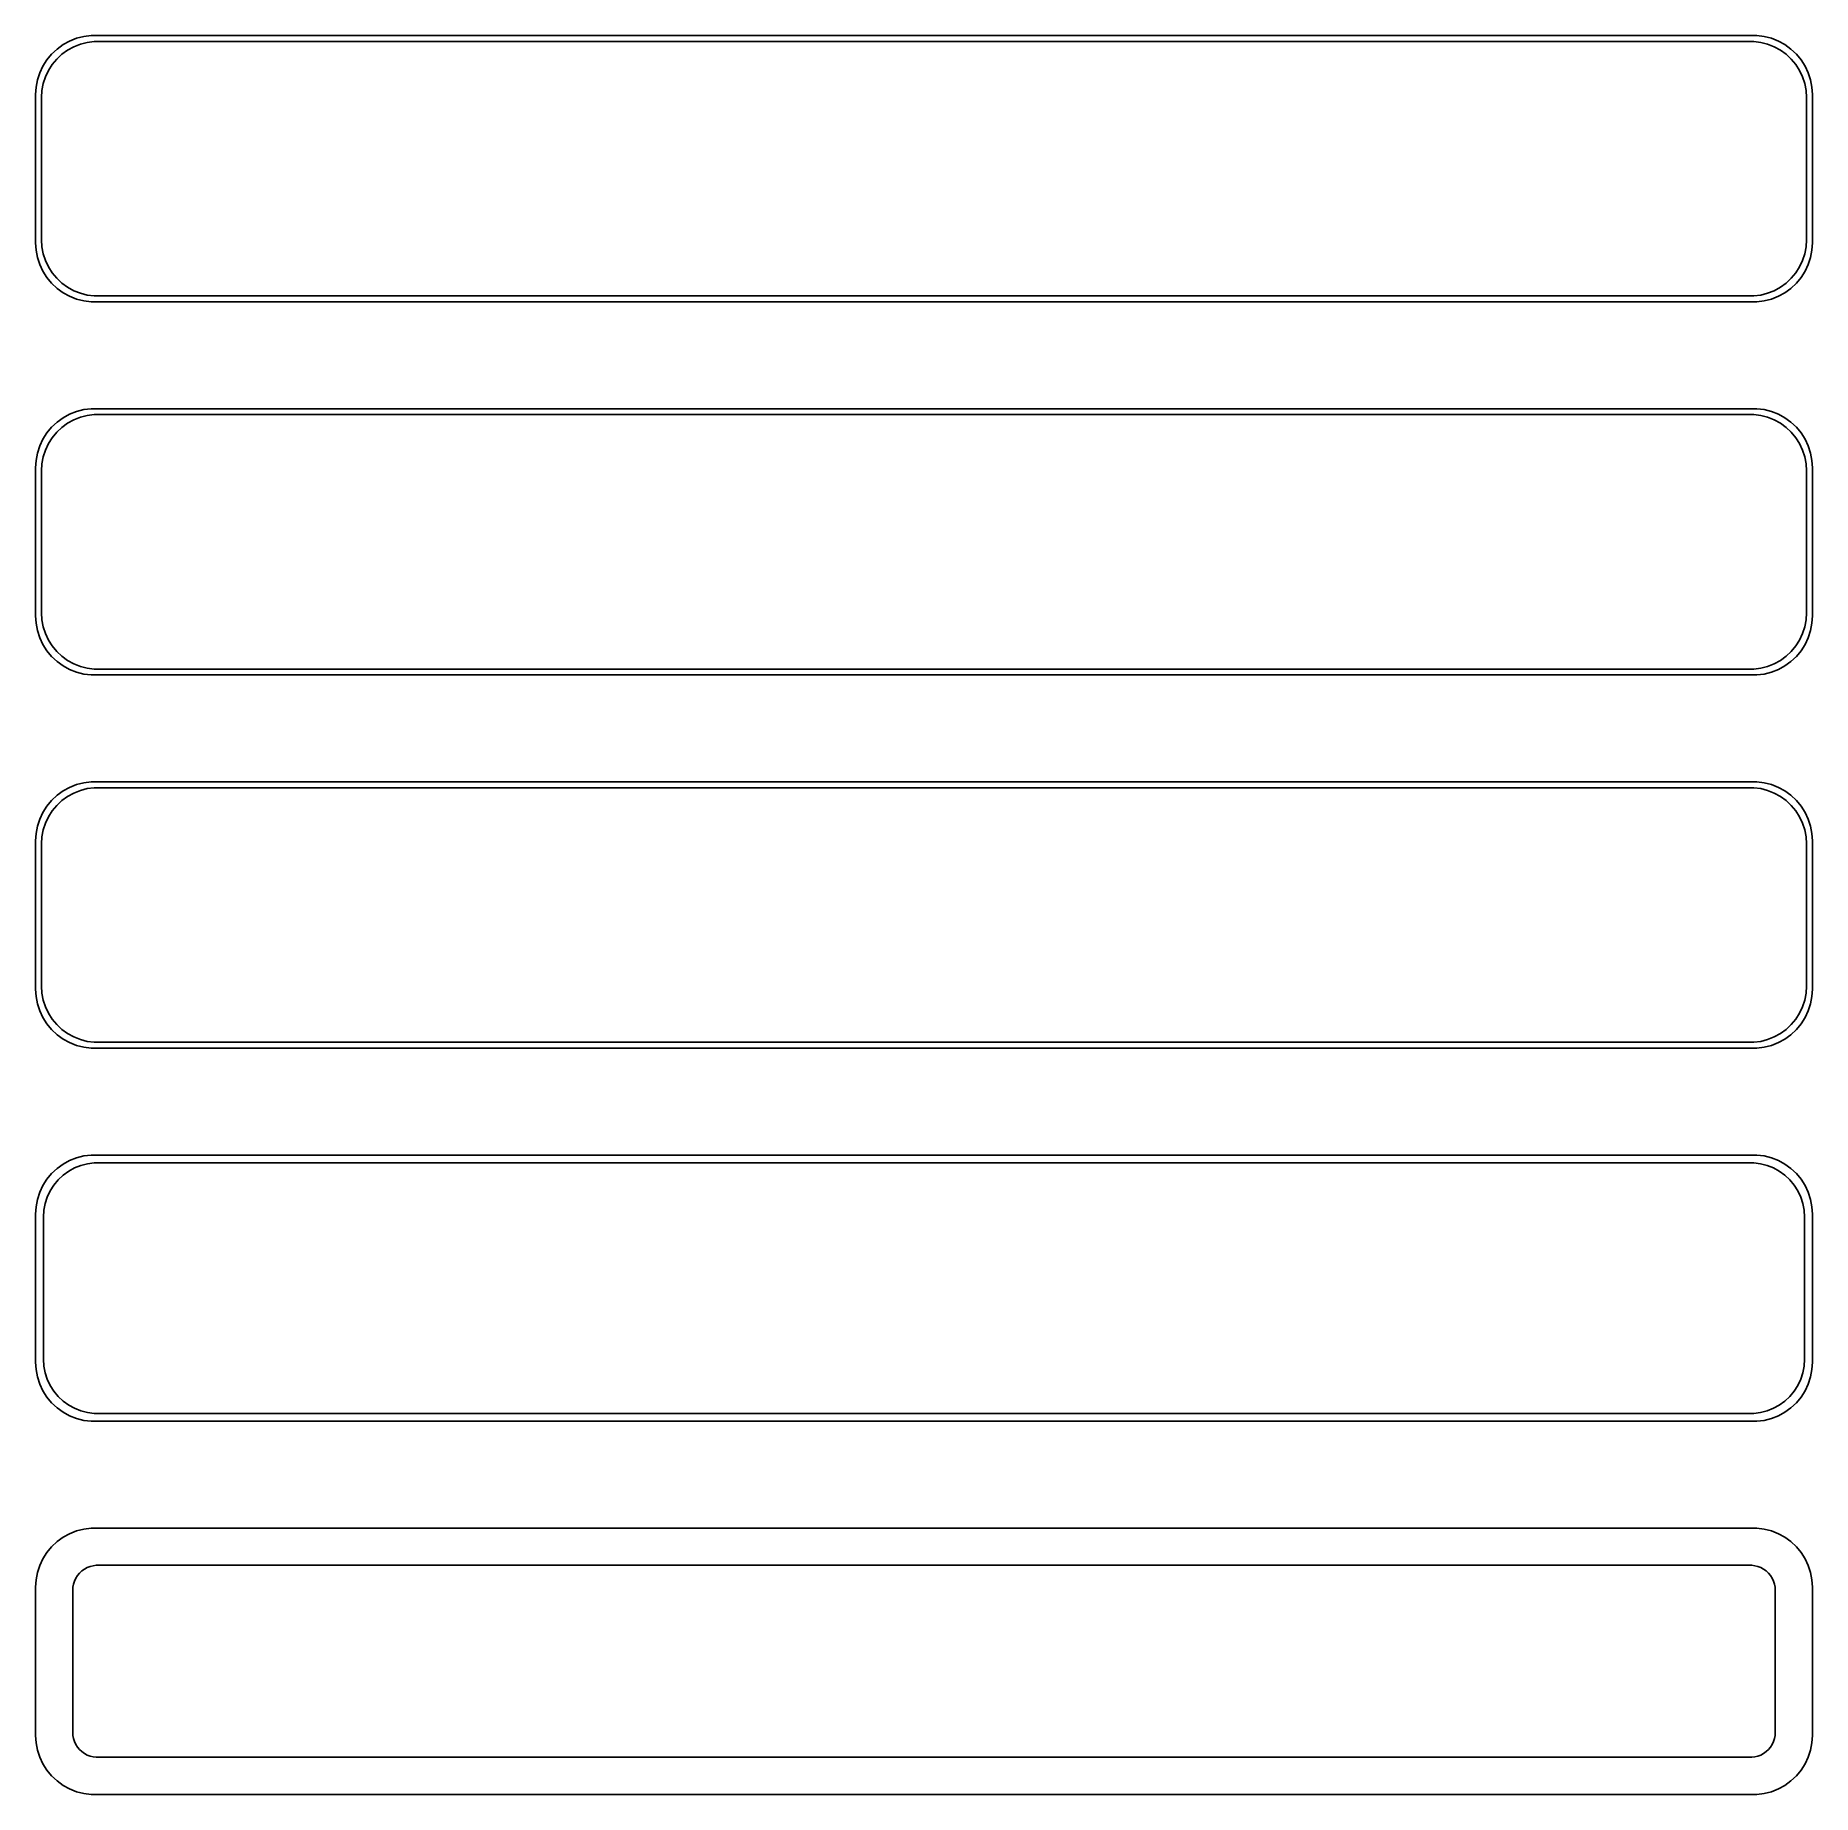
# Model space of a CAD drawing. Header units: metres. Extents: x -75 to 75, y 146 to 295.
import ezdxf

# ---------------------------------------------------------------- set-up
doc = ezdxf.new("R2010")
doc.units = ezdxf.units.M

msp = doc.modelspace()

# ---------------------------------------------------------------- linework, layer by layer
for p, q in [((-72.1289, 294.274), (-72.6791, 293.972)), ((-71.5451, 294.505), (-72.1289, 294.274)), ((-71.7724, 293.798), (-71.2178, 294.018)), ((-70.9369, 294.661), (-71.5451, 294.505)), ((-71.2178, 294.018), (-70.6401, 294.166)), ((-70.3139, 294.74), (-70.9369, 294.661)), ((-70.6401, 294.166), (-70.0482, 294.241)), ((70.3139, 294.74), (-70.3139, 294.74)), ((-70.0482, 294.241), (70.0482, 294.241)), ((70.0482, 294.241), (70.6401, 294.166)), ((70.9369, 294.661), (70.3139, 294.74)), ((70.6401, 294.166), (71.2178, 294.018)), ((71.5451, 294.505), (70.9369, 294.661)), ((71.2178, 294.018), (71.7724, 293.798)), ((72.1289, 294.274), (71.5451, 294.505)), ((72.6791, 293.972), (72.1289, 294.274)), ((-74.0451, 292.689), (-74.3815, 292.159)), ((-73.6448, 293.173), (-74.0451, 292.689)), ((-73.1871, 293.603), (-73.6448, 293.173)), ((-73.5928, 292.292), (-73.2126, 292.752)), ((-73.2126, 292.752), (-72.7778, 293.16)), ((-72.6791, 293.972), (-73.1871, 293.603)), ((-72.7778, 293.16), (-72.2952, 293.511)), ((-72.2952, 293.511), (-71.7724, 293.798)), ((71.7724, 293.798), (72.2952, 293.511)), ((72.2952, 293.511), (72.7778, 293.16)), ((73.1871, 293.603), (72.6791, 293.972)), ((72.7778, 293.16), (73.2126, 292.752)), ((73.6448, 293.173), (73.1871, 293.603)), ((73.2126, 292.752), (73.5928, 292.292)), ((74.0451, 292.689), (73.6448, 293.173)), ((74.3815, 292.159), (74.0451, 292.689)), ((-74.6489, 291.591), (-74.8429, 290.993)), ((-74.3815, 292.159), (-74.6489, 291.591)), ((-74.3508, 290.681), (-74.1664, 291.249)), ((-74.1664, 291.249), (-73.9125, 291.788)), ((-73.9125, 291.788), (-73.5928, 292.292)), ((73.5928, 292.292), (73.9125, 291.788)), ((73.9125, 291.788), (74.1664, 291.249)), ((74.1664, 291.249), (74.3508, 290.681)), ((74.6489, 291.591), (74.3815, 292.159)), ((74.8429, 290.993), (74.6489, 291.591)), ((-74.9606, 290.377), (-75, 289.75)), ((-75, 289.75), (-75, 277.25)), ((-74.8429, 290.993), (-74.9606, 290.377)), ((-74.5, 289.5), (-74.4625, 290.095)), ((-74.5, 277.5), (-74.5, 289.5)), ((-74.4625, 290.095), (-74.3508, 290.681)), ((74.3508, 290.681), (74.4625, 290.095)), ((74.4625, 290.095), (74.5, 289.5)), ((74.5, 289.5), (74.5, 277.5)), ((74.9606, 290.377), (74.8429, 290.993)), ((75, 289.75), (74.9606, 290.377)), ((75, 277.25), (75, 289.75)), ((-74.4625, 276.905), (-74.5, 277.5)), ((74.5, 277.5), (74.4625, 276.905)), ((-75, 277.25), (-74.9606, 276.623)), ((-74.9606, 276.623), (-74.8429, 276.007)), ((-74.8429, 276.007), (-74.6489, 275.409)), ((-74.3508, 276.319), (-74.4625, 276.905)), ((-74.1664, 275.751), (-74.3508, 276.319)), ((74.3508, 276.319), (74.1664, 275.751)), ((74.4625, 276.905), (74.3508, 276.319)), ((74.6489, 275.409), (74.8429, 276.007)), ((74.8429, 276.007), (74.9606, 276.623)), ((74.9606, 276.623), (75, 277.25)), ((-74.6489, 275.409), (-74.3815, 274.841)), ((-74.3815, 274.841), (-74.0451, 274.311)), ((-73.9125, 275.212), (-74.1664, 275.751)), ((-73.5928, 274.708), (-73.9125, 275.212)), ((-73.2126, 274.248), (-73.5928, 274.708)), ((73.5928, 274.708), (73.2126, 274.248)), ((73.9125, 275.212), (73.5928, 274.708)), ((74.1664, 275.751), (73.9125, 275.212)), ((74.0451, 274.311), (74.3815, 274.841)), ((74.3815, 274.841), (74.6489, 275.409)), ((-74.0451, 274.311), (-73.6448, 273.827)), ((-73.6448, 273.827), (-73.1871, 273.397)), ((-72.7778, 273.84), (-73.2126, 274.248)), ((-73.1871, 273.397), (-72.6791, 273.028)), ((-72.2952, 273.489), (-72.7778, 273.84)), ((-72.6791, 273.028), (-72.1289, 272.726)), ((-71.7724, 273.202), (-72.2952, 273.489)), ((-71.2178, 272.982), (-71.7724, 273.202)), ((71.7724, 273.202), (71.2178, 272.982)), ((72.2952, 273.489), (71.7724, 273.202)), ((72.1289, 272.726), (72.6791, 273.028)), ((72.7778, 273.84), (72.2952, 273.489)), ((72.6791, 273.028), (73.1871, 273.397)), ((73.2126, 274.248), (72.7778, 273.84)), ((73.1871, 273.397), (73.6448, 273.827)), ((73.6448, 273.827), (74.0451, 274.311)), ((-72.1289, 272.726), (-71.5451, 272.495)), ((-71.5451, 272.495), (-70.9369, 272.339)), ((-70.6401, 272.834), (-71.2178, 272.982)), ((-70.9369, 272.339), (-70.3139, 272.26)), ((-70.0482, 272.759), (-70.6401, 272.834)), ((-70.3139, 272.26), (70.3139, 272.26)), ((70.0482, 272.759), (-70.0482, 272.759)), ((70.6401, 272.834), (70.0482, 272.759)), ((70.3139, 272.26), (70.9369, 272.339)), ((71.2178, 272.982), (70.6401, 272.834)), ((70.9369, 272.339), (71.5451, 272.495)), ((71.5451, 272.495), (72.1289, 272.726)), ((-72.1289, 262.774), (-72.6791, 262.472)), ((-71.5451, 263.005), (-72.1289, 262.774)), ((-71.7724, 262.298), (-71.2178, 262.518)), ((-70.9369, 263.161), (-71.5451, 263.005)), ((-71.2178, 262.518), (-70.6401, 262.666)), ((-70.3139, 263.24), (-70.9369, 263.161)), ((-70.6401, 262.666), (-70.0482, 262.741)), ((70.3139, 263.24), (-70.3139, 263.24)), ((-70.0482, 262.741), (70.0482, 262.741)), ((70.0482, 262.741), (70.6401, 262.666)), ((70.9369, 263.161), (70.3139, 263.24)), ((70.6401, 262.666), (71.2178, 262.518)), ((71.5451, 263.005), (70.9369, 263.161)), ((71.2178, 262.518), (71.7724, 262.298)), ((72.1289, 262.774), (71.5451, 263.005)), ((72.6791, 262.472), (72.1289, 262.774)), ((-74.0451, 261.189), (-74.3815, 260.659)), ((-73.6448, 261.673), (-74.0451, 261.189)), ((-73.1871, 262.103), (-73.6448, 261.673)), ((-73.5928, 260.792), (-73.2126, 261.252)), ((-73.2126, 261.252), (-72.7778, 261.66)), ((-72.6791, 262.472), (-73.1871, 262.103)), ((-72.7778, 261.66), (-72.2952, 262.011)), ((-72.2952, 262.011), (-71.7724, 262.298)), ((71.7724, 262.298), (72.2952, 262.011)), ((72.2952, 262.011), (72.7778, 261.66)), ((73.1871, 262.103), (72.6791, 262.472)), ((72.7778, 261.66), (73.2126, 261.252)), ((73.6448, 261.673), (73.1871, 262.103)), ((73.2126, 261.252), (73.5928, 260.792)), ((74.0451, 261.189), (73.6448, 261.673)), ((74.3815, 260.659), (74.0451, 261.189)), ((-74.6489, 260.091), (-74.8429, 259.493)), ((-74.3815, 260.659), (-74.6489, 260.091)), ((-74.3508, 259.181), (-74.1664, 259.749)), ((-74.1664, 259.749), (-73.9125, 260.288)), ((-73.9125, 260.288), (-73.5928, 260.792)), ((73.5928, 260.792), (73.9125, 260.288)), ((73.9125, 260.288), (74.1664, 259.749)), ((74.1664, 259.749), (74.3508, 259.181)), ((74.6489, 260.091), (74.3815, 260.659)), ((74.8429, 259.493), (74.6489, 260.091)), ((-74.9606, 258.877), (-75, 258.25)), ((-75, 258.25), (-75, 245.75)), ((-74.8429, 259.493), (-74.9606, 258.877)), ((-74.5, 258), (-74.4625, 258.595)), ((-74.5, 246), (-74.5, 258)), ((-74.4625, 258.595), (-74.3508, 259.181)), ((74.3508, 259.181), (74.4625, 258.595)), ((74.4625, 258.595), (74.5, 258)), ((74.5, 258), (74.5, 246)), ((74.9606, 258.877), (74.8429, 259.493)), ((75, 258.25), (74.9606, 258.877)), ((75, 245.75), (75, 258.25)), ((-74.4625, 245.405), (-74.5, 246)), ((74.5, 246), (74.4625, 245.405)), ((-75, 245.75), (-74.9606, 245.123)), ((-74.9606, 245.123), (-74.8429, 244.507)), ((-74.8429, 244.507), (-74.6489, 243.909)), ((-74.3508, 244.819), (-74.4625, 245.405)), ((-74.1664, 244.251), (-74.3508, 244.819)), ((74.3508, 244.819), (74.1664, 244.251)), ((74.4625, 245.405), (74.3508, 244.819)), ((74.6489, 243.909), (74.8429, 244.507)), ((74.8429, 244.507), (74.9606, 245.123)), ((74.9606, 245.123), (75, 245.75)), ((-74.6489, 243.909), (-74.3815, 243.341)), ((-74.3815, 243.341), (-74.0451, 242.811)), ((-73.9125, 243.712), (-74.1664, 244.251)), ((-73.5928, 243.208), (-73.9125, 243.712)), ((-73.2126, 242.748), (-73.5928, 243.208)), ((73.5928, 243.208), (73.2126, 242.748)), ((73.9125, 243.712), (73.5928, 243.208)), ((74.1664, 244.251), (73.9125, 243.712)), ((74.0451, 242.811), (74.3815, 243.341)), ((74.3815, 243.341), (74.6489, 243.909)), ((-74.0451, 242.811), (-73.6448, 242.327)), ((-73.6448, 242.327), (-73.1871, 241.897)), ((-72.7778, 242.34), (-73.2126, 242.748)), ((-73.1871, 241.897), (-72.6791, 241.528)), ((-72.2952, 241.989), (-72.7778, 242.34)), ((-72.6791, 241.528), (-72.1289, 241.226)), ((-71.7724, 241.702), (-72.2952, 241.989)), ((-71.2178, 241.482), (-71.7724, 241.702)), ((71.7724, 241.702), (71.2178, 241.482)), ((72.2952, 241.989), (71.7724, 241.702)), ((72.1289, 241.226), (72.6791, 241.528)), ((72.7778, 242.34), (72.2952, 241.989)), ((72.6791, 241.528), (73.1871, 241.897)), ((73.2126, 242.748), (72.7778, 242.34)), ((73.1871, 241.897), (73.6448, 242.327)), ((73.6448, 242.327), (74.0451, 242.811)), ((-72.1289, 241.226), (-71.5451, 240.995)), ((-71.5451, 240.995), (-70.9369, 240.839)), ((-70.6401, 241.334), (-71.2178, 241.482)), ((-70.9369, 240.839), (-70.3139, 240.76)), ((-70.0482, 241.259), (-70.6401, 241.334)), ((-70.3139, 240.76), (70.3139, 240.76)), ((70.0482, 241.259), (-70.0482, 241.259)), ((70.6401, 241.334), (70.0482, 241.259)), ((70.3139, 240.76), (70.9369, 240.839)), ((71.2178, 241.482), (70.6401, 241.334)), ((70.9369, 240.839), (71.5451, 240.995)), ((71.5451, 240.995), (72.1289, 241.226)), ((-72.1289, 231.274), (-72.6791, 230.972)), ((-71.5451, 231.505), (-72.1289, 231.274)), ((-71.7724, 230.798), (-71.2178, 231.018)), ((-70.9369, 231.661), (-71.5451, 231.505)), ((-71.2178, 231.018), (-70.6401, 231.166)), ((-70.3139, 231.74), (-70.9369, 231.661)), ((-70.6401, 231.166), (-70.0482, 231.241)), ((70.3139, 231.74), (-70.3139, 231.74)), ((-70.0482, 231.241), (70.0482, 231.241)), ((70.0482, 231.241), (70.6401, 231.166)), ((70.9369, 231.661), (70.3139, 231.74)), ((70.6401, 231.166), (71.2178, 231.018)), ((71.5451, 231.505), (70.9369, 231.661)), ((71.2178, 231.018), (71.7724, 230.798)), ((72.1289, 231.274), (71.5451, 231.505)), ((72.6791, 230.972), (72.1289, 231.274)), ((-74.0451, 229.689), (-74.3815, 229.159)), ((-73.6448, 230.173), (-74.0451, 229.689)), ((-73.1871, 230.603), (-73.6448, 230.173)), ((-73.5928, 229.292), (-73.2126, 229.752)), ((-73.2126, 229.752), (-72.7778, 230.16)), ((-72.6791, 230.972), (-73.1871, 230.603)), ((-72.7778, 230.16), (-72.2952, 230.511)), ((-72.2952, 230.511), (-71.7724, 230.798)), ((71.7724, 230.798), (72.2952, 230.511)), ((72.2952, 230.511), (72.7778, 230.16)), ((73.1871, 230.603), (72.6791, 230.972)), ((72.7778, 230.16), (73.2126, 229.752)), ((73.6448, 230.173), (73.1871, 230.603)), ((73.2126, 229.752), (73.5928, 229.292)), ((74.0451, 229.689), (73.6448, 230.173)), ((74.3815, 229.159), (74.0451, 229.689)), ((-74.6489, 228.591), (-74.8429, 227.993)), ((-74.3815, 229.159), (-74.6489, 228.591)), ((-74.3508, 227.681), (-74.1664, 228.249)), ((-74.1664, 228.249), (-73.9125, 228.788)), ((-73.9125, 228.788), (-73.5928, 229.292)), ((73.5928, 229.292), (73.9125, 228.788)), ((73.9125, 228.788), (74.1664, 228.249)), ((74.1664, 228.249), (74.3508, 227.681)), ((74.6489, 228.591), (74.3815, 229.159)), ((74.8429, 227.993), (74.6489, 228.591)), ((-74.9606, 227.377), (-75, 226.75)), ((-75, 226.75), (-75, 214.25)), ((-74.8429, 227.993), (-74.9606, 227.377)), ((-74.5, 226.5), (-74.4625, 227.095)), ((-74.5, 214.5), (-74.5, 226.5)), ((-74.4625, 227.095), (-74.3508, 227.681)), ((74.3508, 227.681), (74.4625, 227.095)), ((74.4625, 227.095), (74.5, 226.5)), ((74.5, 226.5), (74.5, 214.5)), ((74.9606, 227.377), (74.8429, 227.993)), ((75, 226.75), (74.9606, 227.377)), ((75, 214.25), (75, 226.75)), ((-74.4625, 213.905), (-74.5, 214.5)), ((74.5, 214.5), (74.4625, 213.905)), ((-75, 214.25), (-74.9606, 213.623)), ((-74.9606, 213.623), (-74.8429, 213.007)), ((-74.8429, 213.007), (-74.6489, 212.409)), ((-74.3508, 213.319), (-74.4625, 213.905)), ((-74.1664, 212.751), (-74.3508, 213.319)), ((74.3508, 213.319), (74.1664, 212.751)), ((74.4625, 213.905), (74.3508, 213.319)), ((74.6489, 212.409), (74.8429, 213.007)), ((74.8429, 213.007), (74.9606, 213.623)), ((74.9606, 213.623), (75, 214.25)), ((-74.6489, 212.409), (-74.3815, 211.841)), ((-74.3815, 211.841), (-74.0451, 211.311)), ((-73.9125, 212.212), (-74.1664, 212.751)), ((-73.5928, 211.708), (-73.9125, 212.212)), ((-73.2126, 211.248), (-73.5928, 211.708)), ((73.5928, 211.708), (73.2126, 211.248)), ((73.9125, 212.212), (73.5928, 211.708)), ((74.1664, 212.751), (73.9125, 212.212)), ((74.0451, 211.311), (74.3815, 211.841)), ((74.3815, 211.841), (74.6489, 212.409)), ((-74.0451, 211.311), (-73.6448, 210.827)), ((-73.6448, 210.827), (-73.1871, 210.397)), ((-72.7778, 210.84), (-73.2126, 211.248)), ((-73.1871, 210.397), (-72.6791, 210.028)), ((-72.2952, 210.489), (-72.7778, 210.84)), ((-72.6791, 210.028), (-72.1289, 209.726)), ((-71.7724, 210.202), (-72.2952, 210.489)), ((-71.2178, 209.982), (-71.7724, 210.202)), ((71.7724, 210.202), (71.2178, 209.982)), ((72.2952, 210.489), (71.7724, 210.202)), ((72.1289, 209.726), (72.6791, 210.028)), ((72.7778, 210.84), (72.2952, 210.489)), ((72.6791, 210.028), (73.1871, 210.397)), ((73.2126, 211.248), (72.7778, 210.84)), ((73.1871, 210.397), (73.6448, 210.827)), ((73.6448, 210.827), (74.0451, 211.311)), ((-72.1289, 209.726), (-71.5451, 209.495)), ((-71.5451, 209.495), (-70.9369, 209.339)), ((-70.6401, 209.834), (-71.2178, 209.982)), ((-70.9369, 209.339), (-70.3139, 209.26)), ((-70.0482, 209.759), (-70.6401, 209.834)), ((-70.3139, 209.26), (70.3139, 209.26)), ((70.0482, 209.759), (-70.0482, 209.759)), ((70.6401, 209.834), (70.0482, 209.759)), ((70.3139, 209.26), (70.9369, 209.339)), ((71.2178, 209.982), (70.6401, 209.834)), ((70.9369, 209.339), (71.5451, 209.495)), ((71.5451, 209.495), (72.1289, 209.726)), ((-72.1289, 199.774), (-72.6791, 199.472)), ((-71.5451, 200.005), (-72.1289, 199.774)), ((-70.9369, 200.161), (-71.5451, 200.005)), ((-70.3139, 200.24), (-70.9369, 200.161)), ((-70.6079, 199.497), (-70.0375, 199.569)), ((70.3139, 200.24), (-70.3139, 200.24)), ((-70.0375, 199.569), (70.0375, 199.569)), ((70.0375, 199.569), (70.6079, 199.497)), ((70.9369, 200.161), (70.3139, 200.24)), ((71.5451, 200.005), (70.9369, 200.161)), ((72.1289, 199.774), (71.5451, 200.005)), ((72.6791, 199.472), (72.1289, 199.774)), ((-74.0451, 198.189), (-74.3815, 197.659)), ((-73.6448, 198.673), (-74.0451, 198.189)), ((-73.1871, 199.103), (-73.6448, 198.673)), ((-73.454, 197.691), (-73.0875, 198.134)), ((-72.6791, 199.472), (-73.1871, 199.103)), ((-73.0875, 198.134), (-72.6684, 198.528)), ((-72.6684, 198.528), (-72.2032, 198.866)), ((-72.2032, 198.866), (-71.6994, 199.143)), ((-71.6994, 199.143), (-71.1648, 199.354)), ((-71.1648, 199.354), (-70.6079, 199.497)), ((70.6079, 199.497), (71.1648, 199.354)), ((71.1648, 199.354), (71.6994, 199.143)), ((71.6994, 199.143), (72.2032, 198.866)), ((72.2032, 198.866), (72.6684, 198.528)), ((72.6684, 198.528), (73.0875, 198.134)), ((73.1871, 199.103), (72.6791, 199.472)), ((73.0875, 198.134), (73.454, 197.691)), ((73.6448, 198.673), (73.1871, 199.103)), ((74.0451, 198.189), (73.6448, 198.673)), ((74.3815, 197.659), (74.0451, 198.189)), ((-74.6489, 197.091), (-74.8429, 196.493)), ((-74.3815, 197.659), (-74.6489, 197.091)), ((-74.1846, 196.139), (-74.0069, 196.685)), ((-74.0069, 196.685), (-73.7621, 197.206)), ((-73.7621, 197.206), (-73.454, 197.691)), ((73.454, 197.691), (73.7621, 197.206)), ((73.7621, 197.206), (74.0069, 196.685)), ((74.0069, 196.685), (74.1846, 196.139)), ((74.6489, 197.091), (74.3815, 197.659)), ((74.8429, 196.493), (74.6489, 197.091)), ((-74.9606, 195.877), (-75, 195.25)), ((-75, 195.25), (-75, 182.75)), ((-74.8429, 196.493), (-74.9606, 195.877)), ((-74.3284, 195), (-74.2923, 195.574)), ((-74.3284, 183), (-74.3284, 195)), ((-74.2923, 195.574), (-74.1846, 196.139)), ((74.1846, 196.139), (74.2923, 195.574)), ((74.2923, 195.574), (74.3284, 195)), ((74.3284, 195), (74.3284, 183)), ((74.9606, 195.877), (74.8429, 196.493)), ((75, 195.25), (74.9606, 195.877)), ((75, 182.75), (75, 195.25)), ((-74.2923, 182.426), (-74.3284, 183)), ((74.3284, 183), (74.2923, 182.426)), ((-75, 182.75), (-74.9606, 182.123)), ((-74.9606, 182.123), (-74.8429, 181.507)), ((-74.8429, 181.507), (-74.6489, 180.909)), ((-74.1846, 181.861), (-74.2923, 182.426)), ((-74.0069, 181.315), (-74.1846, 181.861)), ((74.1846, 181.861), (74.0069, 181.315)), ((74.2923, 182.426), (74.1846, 181.861)), ((74.6489, 180.909), (74.8429, 181.507)), ((74.8429, 181.507), (74.9606, 182.123)), ((74.9606, 182.123), (75, 182.75)), ((-74.6489, 180.909), (-74.3815, 180.341)), ((-74.3815, 180.341), (-74.0451, 179.811)), ((-73.7621, 180.794), (-74.0069, 181.315)), ((-73.454, 180.309), (-73.7621, 180.794)), ((-73.0875, 179.866), (-73.454, 180.309)), ((73.454, 180.309), (73.0875, 179.866)), ((73.7621, 180.794), (73.454, 180.309)), ((74.0069, 181.315), (73.7621, 180.794)), ((74.0451, 179.811), (74.3815, 180.341)), ((74.3815, 180.341), (74.6489, 180.909)), ((-74.0451, 179.811), (-73.6448, 179.327)), ((-73.6448, 179.327), (-73.1871, 178.897)), ((-73.1871, 178.897), (-72.6791, 178.528)), ((-72.6684, 179.472), (-73.0875, 179.866)), ((-72.6791, 178.528), (-72.1289, 178.226)), ((-72.2032, 179.134), (-72.6684, 179.472)), ((-71.6994, 178.857), (-72.2032, 179.134)), ((-71.1648, 178.646), (-71.6994, 178.857)), ((-70.6079, 178.503), (-71.1648, 178.646)), ((-70.0375, 178.431), (-70.6079, 178.503)), ((70.6079, 178.503), (70.0375, 178.431)), ((71.1648, 178.646), (70.6079, 178.503)), ((71.6994, 178.857), (71.1648, 178.646)), ((72.2032, 179.134), (71.6994, 178.857)), ((72.1289, 178.226), (72.6791, 178.528)), ((72.6684, 179.472), (72.2032, 179.134)), ((73.0875, 179.866), (72.6684, 179.472)), ((72.6791, 178.528), (73.1871, 178.897)), ((73.1871, 178.897), (73.6448, 179.327)), ((73.6448, 179.327), (74.0451, 179.811)), ((-72.1289, 178.226), (-71.5451, 177.995)), ((-71.5451, 177.995), (-70.9369, 177.839)), ((-70.9369, 177.839), (-70.3139, 177.76)), ((-70.3139, 177.76), (70.3139, 177.76)), ((70.0375, 178.431), (-70.0375, 178.431)), ((70.3139, 177.76), (70.9369, 177.839)), ((70.9369, 177.839), (71.5451, 177.995)), ((71.5451, 177.995), (72.1289, 178.226)), ((-72.1289, 168.274), (-72.6791, 167.972)), ((-71.5451, 168.505), (-72.1289, 168.274)), ((-70.9369, 168.661), (-71.5451, 168.505)), ((-70.3139, 168.74), (-70.9369, 168.661)), ((70.3139, 168.74), (-70.3139, 168.74)), ((70.9369, 168.661), (70.3139, 168.74)), ((71.5451, 168.505), (70.9369, 168.661)), ((72.1289, 168.274), (71.5451, 168.505)), ((72.6791, 167.972), (72.1289, 168.274)), ((-74.0451, 166.689), (-74.3815, 166.159)), ((-73.6448, 167.173), (-74.0451, 166.689)), ((-73.1871, 167.603), (-73.6448, 167.173)), ((-72.6791, 167.972), (-73.1871, 167.603)), ((73.1871, 167.603), (72.6791, 167.972)), ((73.6448, 167.173), (73.1871, 167.603)), ((74.0451, 166.689), (73.6448, 167.173)), ((74.3815, 166.159), (74.0451, 166.689)), ((-74.6489, 165.591), (-74.8429, 164.993)), ((-74.3815, 166.159), (-74.6489, 165.591)), ((-71.2879, 164.944), (-71.0947, 165.125)), ((-71.0947, 165.125), (-70.8804, 165.281)), ((-70.8804, 165.281), (-70.6482, 165.409)), ((-70.6482, 165.409), (-70.4019, 165.506)), ((-70.4019, 165.506), (-70.1453, 165.572)), ((-70.1453, 165.572), (-69.8825, 165.605)), ((-69.8825, 165.605), (69.8825, 165.605)), ((69.8825, 165.605), (70.1453, 165.572)), ((70.1453, 165.572), (70.4019, 165.506)), ((70.4019, 165.506), (70.6482, 165.409)), ((70.6482, 165.409), (70.8804, 165.281)), ((70.8804, 165.281), (71.0947, 165.125)), ((71.0947, 165.125), (71.2879, 164.944)), ((74.6489, 165.591), (74.3815, 166.159)), ((74.8429, 164.993), (74.6489, 165.591)), ((-74.9606, 164.377), (-75, 163.75)), ((-75, 163.75), (-75, 151.25)), ((-74.8429, 164.993), (-74.9606, 164.377)), ((-71.8596, 163.5), (-71.843, 163.764)), ((-71.8596, 151.5), (-71.8596, 163.5)), ((-71.843, 163.764), (-71.7934, 164.025)), ((-71.7934, 164.025), (-71.7115, 164.277)), ((-71.7115, 164.277), (-71.5987, 164.516)), ((-71.5987, 164.516), (-71.4567, 164.74)), ((-71.4567, 164.74), (-71.2879, 164.944)), ((71.2879, 164.944), (71.4567, 164.74)), ((71.4567, 164.74), (71.5987, 164.516)), ((71.5987, 164.516), (71.7115, 164.277)), ((71.7115, 164.277), (71.7934, 164.025)), ((71.7934, 164.025), (71.843, 163.764)), ((71.843, 163.764), (71.8596, 163.5)), ((71.8596, 163.5), (71.8596, 151.5)), ((74.9606, 164.377), (74.8429, 164.993)), ((75, 163.75), (74.9606, 164.377)), ((75, 151.25), (75, 163.75)), ((-71.843, 151.236), (-71.8596, 151.5)), ((71.8596, 151.5), (71.843, 151.236)), ((-75, 151.25), (-74.9606, 150.623)), ((-74.9606, 150.623), (-74.8429, 150.007)), ((-74.8429, 150.007), (-74.6489, 149.409)), ((-71.7934, 150.975), (-71.843, 151.236)), ((-71.7115, 150.723), (-71.7934, 150.975)), ((-71.5987, 150.484), (-71.7115, 150.723)), ((-71.4567, 150.26), (-71.5987, 150.484)), ((-71.2879, 150.056), (-71.4567, 150.26)), ((-71.0947, 149.875), (-71.2879, 150.056)), ((71.2879, 150.056), (71.0947, 149.875)), ((71.4567, 150.26), (71.2879, 150.056)), ((71.5987, 150.484), (71.4567, 150.26)), ((71.7115, 150.723), (71.5987, 150.484)), ((71.7934, 150.975), (71.7115, 150.723)), ((71.843, 151.236), (71.7934, 150.975)), ((74.6489, 149.409), (74.8429, 150.007)), ((74.8429, 150.007), (74.9606, 150.623)), ((74.9606, 150.623), (75, 151.25)), ((-74.6489, 149.409), (-74.3815, 148.841)), ((-74.3815, 148.841), (-74.0451, 148.311)), ((-70.8804, 149.719), (-71.0947, 149.875)), ((-70.6482, 149.591), (-70.8804, 149.719)), ((-70.4019, 149.494), (-70.6482, 149.591)), ((-70.1453, 149.428), (-70.4019, 149.494)), ((-69.8825, 149.395), (-70.1453, 149.428)), ((69.8825, 149.395), (-69.8825, 149.395)), ((70.1453, 149.428), (69.8825, 149.395)), ((70.4019, 149.494), (70.1453, 149.428)), ((70.6482, 149.591), (70.4019, 149.494)), ((70.8804, 149.719), (70.6482, 149.591)), ((71.0947, 149.875), (70.8804, 149.719)), ((74.0451, 148.311), (74.3815, 148.841)), ((74.3815, 148.841), (74.6489, 149.409)), ((-74.0451, 148.311), (-73.6448, 147.827)), ((-73.6448, 147.827), (-73.1871, 147.397)), ((-73.1871, 147.397), (-72.6791, 147.028)), ((-72.6791, 147.028), (-72.1289, 146.726)), ((72.1289, 146.726), (72.6791, 147.028)), ((72.6791, 147.028), (73.1871, 147.397)), ((73.1871, 147.397), (73.6448, 147.827)), ((73.6448, 147.827), (74.0451, 148.311)), ((-72.1289, 146.726), (-71.5451, 146.495)), ((-71.5451, 146.495), (-70.9369, 146.339)), ((-70.9369, 146.339), (-70.3139, 146.26)), ((-70.3139, 146.26), (70.3139, 146.26)), ((70.3139, 146.26), (70.9369, 146.339)), ((70.9369, 146.339), (71.5451, 146.495)), ((71.5451, 146.495), (72.1289, 146.726))]:
    msp.add_line(p, q)

doc.saveas('drawing.dxf')
